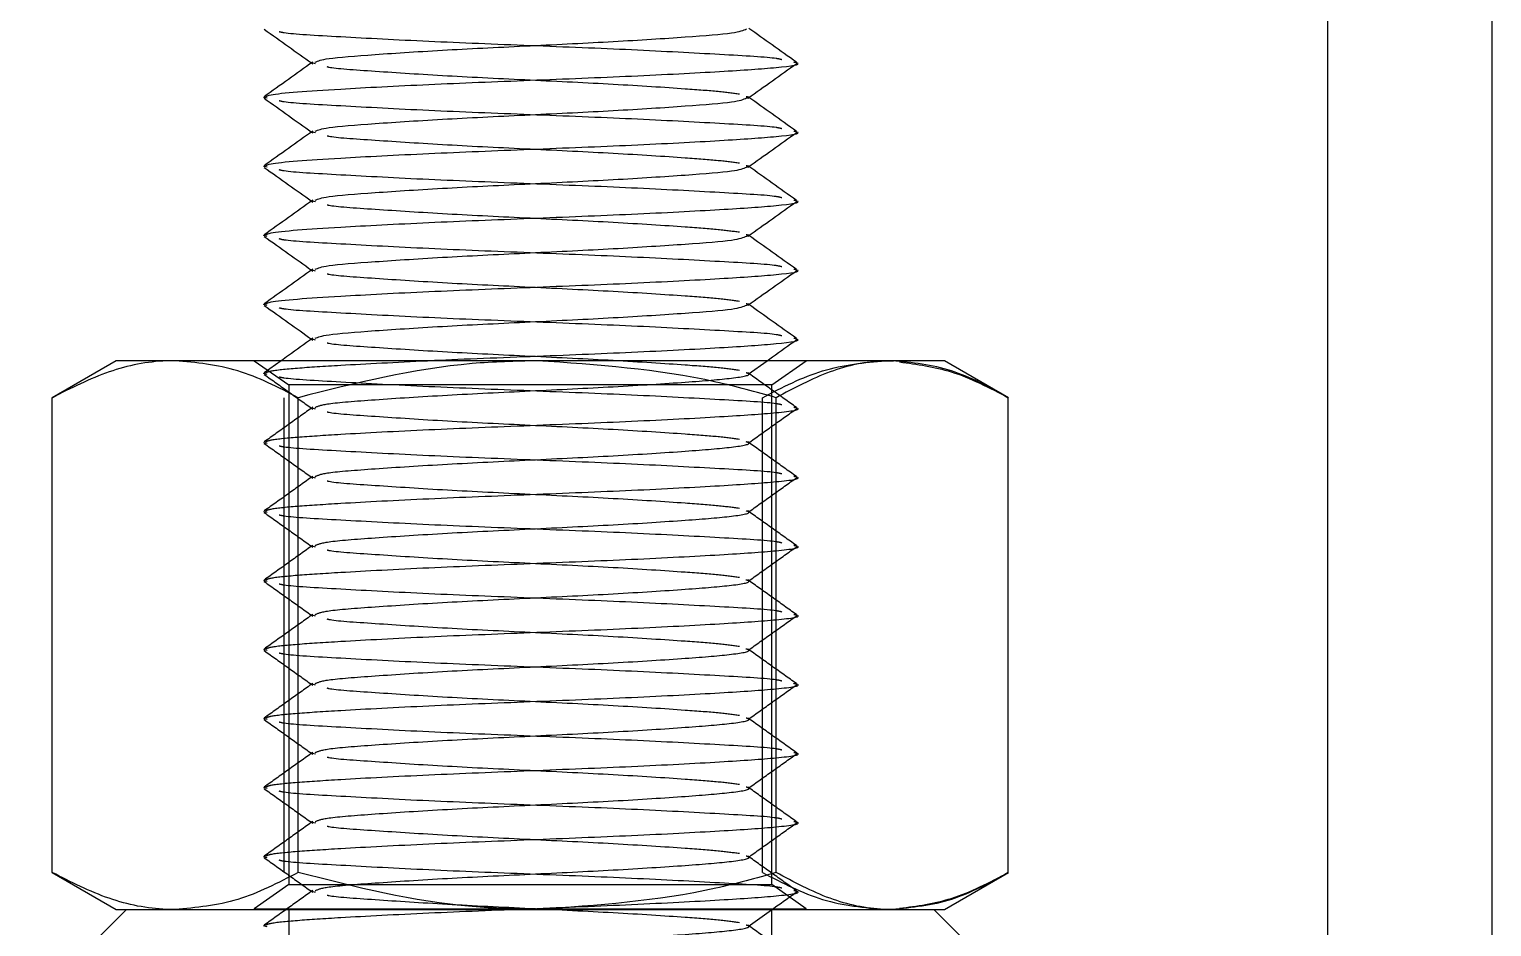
# Model space of a CAD drawing. Header units: metres. Extents: x 0 to 63075, y 0 to 44550.
# Drawn here: x 14277.64 to 14320.02, y 24841.81 to 24867.81 of the extents above; entities that cross this region are included whole.
import ezdxf

# ---------------------------------------------------------------- set-up
doc = ezdxf.new("R2010")
doc.units = ezdxf.units.M
doc.header["$LTSCALE"] = 75
doc.linetypes.add('HIDDEN2', pattern=[4.7625, 3.175, -1.5875])
for name, color, linetype in [('SDM', 7, 'Continuous'), ('SL1', 8, 'Continuous'), ('SL4', 4, 'Continuous'), ('ST1', 7, 'HIDDEN2')]:
    doc.layers.add(name, color=color, linetype=linetype)

# ---------------------------------------------------------------- blocks, each defined once
blk = doc.blocks.new('A$C29c634ac')
at = {"layer": 'SL1'}
blk.add_ellipse((6229.827, 2446.586), major_axis=(0, -241.3), ratio=0.965926, start_param=4.712389, end_param=7.118354, dxfattribs=at)
blk = doc.blocks.new('A$Ca53c419a')
at = {"layer": 'SL4'}
for p, q in [((413.617, 532.723), (412.544, 530.865)), ((413.616, 532.719), (413.556, 532.592)), ((413.616, 532.719), (427.372, 532.719)), ((428.444, 530.865), (427.371, 532.723)), ((427.372, 532.719), (427.433, 532.592)), ((412.544, 530.565), (411.544, 531.565)), ((412.544, 530.865), (412.544, 529.156)), ((428.444, 529.156), (428.444, 530.865)), ((412.544, 529.156), (412.544, 518.665)), ((428.444, 518.665), (428.444, 529.156)), ((430.046, 526.485), (430.069, 526.592)), ((432.046, 526.485), (432.069, 526.592)), ((434.046, 526.485), (434.069, 526.592)), ((436.046, 526.485), (436.069, 526.592)), ((413.616, 525.592), (427.372, 525.592)), ((412.544, 518.665), (412.544, 508.374)), ((428.444, 508.374), (428.444, 518.665)), ((412.537, 511.871), (412.544, 511.862)), ((413.616, 511.738), (427.372, 511.738)), ((412.544, 508.374), (412.544, 506.865)), ((428.444, 506.865), (428.444, 508.374)), ((411.544, 506.165), (412.544, 507.165)), ((412.544, 506.865), (413.617, 505.007)), ((427.371, 505.007), (428.444, 506.865)), ((413.616, 505.011), (427.372, 505.011)), ((1004.763, 495.765), (54.76, 495.765))]:
    blk.add_line(p, q, dxfattribs=at)
for points, knots in [([(412.544, 529.156), (412.545, 529.24), (412.555, 529.88), (412.789, 531.086), (413.339, 532.172), (413.616, 532.719)], [0, 0, 0, 0, 0.070099, 0.530789, 1, 1, 1, 1]), ([(428.444, 529.156), (428.443, 529.24), (428.433, 529.88), (428.199, 531.086), (427.65, 532.172), (427.372, 532.719)], [0, 0, 0, 0, 0.0700986, 0.5307888, 1, 1, 1, 1]), ([(413.616, 525.592), (413.316, 526.171), (412.712, 527.339), (412.6, 528.547), (412.544, 529.156)], [0, 0, 0, 0, 0.495458, 1, 1, 1, 1]), ([(427.372, 525.592), (427.672, 526.171), (428.276, 527.339), (428.388, 528.547), (428.444, 529.156)], [0, 0, 0, 0, 0.495458, 1, 1, 1, 1]), ([(430.045, 526.574), (429.878, 526.339), (429.552, 525.882), (429.227, 525.425), (429.069, 525.203)], [0, 0, 0, 0, 0.514473, 1, 1, 1, 1]), ([(431.093, 525.169), (430.926, 525.404), (430.591, 525.873), (430.257, 526.342), (430.09, 526.577)], [0, 0, 0, 0, 0.499958, 1, 1, 1, 1]), ([(430.09, 526.534), (430.109, 526.499), (430.159, 526.411), (430.231, 525.682), (430.325, 524.228), (430.448, 521.902), (430.569, 518.864), (430.689, 515.832), (430.825, 513.243), (430.938, 511.611), (431.032, 510.937), (431.082, 511.195), (431.088, 511.229)], [0, 0, 0, 0, 0.055573, 0.142553, 0.229074, 0.356478, 0.480628, 0.604778, 0.732181, 0.854555, 0.980855, 1, 1, 1, 1]), ([(432.045, 526.574), (431.878, 526.339), (431.552, 525.882), (431.227, 525.425), (431.069, 525.203)], [0, 0, 0, 0, 0.514473, 1, 1, 1, 1]), ([(433.093, 525.169), (432.926, 525.404), (432.591, 525.873), (432.257, 526.342), (432.09, 526.577)], [0, 0, 0, 0, 0.499958, 1, 1, 1, 1]), ([(432.09, 526.534), (432.109, 526.499), (432.159, 526.411), (432.231, 525.682), (432.325, 524.228), (432.448, 521.902), (432.569, 518.864), (432.689, 515.832), (432.825, 513.243), (432.938, 511.611), (433.032, 510.937), (433.082, 511.195), (433.088, 511.229)], [0, 0, 0, 0, 0.055573, 0.142553, 0.229074, 0.356478, 0.480628, 0.604778, 0.732181, 0.854555, 0.980855, 1, 1, 1, 1]), ([(434.045, 526.574), (433.878, 526.339), (433.552, 525.882), (433.227, 525.425), (433.069, 525.203)], [0, 0, 0, 0, 0.514473, 1, 1, 1, 1]), ([(435.093, 525.169), (434.926, 525.404), (434.591, 525.873), (434.257, 526.342), (434.09, 526.577)], [0, 0, 0, 0, 0.499958, 1, 1, 1, 1]), ([(434.09, 526.534), (434.109, 526.499), (434.159, 526.411), (434.231, 525.682), (434.325, 524.228), (434.448, 521.902), (434.569, 518.864), (434.689, 515.832), (434.825, 513.243), (434.938, 511.611), (435.032, 510.937), (435.082, 511.195), (435.088, 511.229)], [0, 0, 0, 0, 0.055573, 0.142553, 0.229074, 0.356478, 0.480628, 0.604778, 0.732181, 0.854555, 0.980855, 1, 1, 1, 1]), ([(436.045, 526.574), (435.878, 526.339), (435.552, 525.882), (435.227, 525.425), (435.069, 525.203)], [0, 0, 0, 0, 0.514473, 1, 1, 1, 1]), ([(437.093, 525.169), (436.926, 525.404), (436.591, 525.873), (436.257, 526.342), (436.09, 526.577)], [0, 0, 0, 0, 0.499958, 1, 1, 1, 1]), ([(436.09, 526.534), (436.109, 526.499), (436.159, 526.411), (436.231, 525.682), (436.325, 524.228), (436.448, 521.902), (436.569, 518.864), (436.689, 515.832), (436.825, 513.243), (436.938, 511.611), (437.032, 510.937), (437.082, 511.195), (437.088, 511.229)], [0, 0, 0, 0, 0.0555734, 0.1425526, 0.2290743, 0.3564777, 0.4806278, 0.604778, 0.7321813, 0.8545546, 0.980855, 1, 1, 1, 1]), ([(438.045, 526.574), (437.878, 526.339), (437.552, 525.882), (437.227, 525.425), (437.069, 525.203)], [0, 0, 0, 0, 0.514473, 1, 1, 1, 1]), ([(429.093, 525.169), (428.926, 525.404), (428.709, 525.707), (428.493, 526.011), (428.444, 526.08)], [0, 0, 0, 0, 0.772912, 1, 1, 1, 1]), ([(412.544, 518.665), (412.56, 519.295), (412.619, 521.64), (413.195, 523.923), (413.616, 525.592)], [0, 0, 0, 0, 0.2686336, 1, 1, 1, 1]), ([(428.444, 518.665), (428.428, 519.295), (428.369, 521.64), (427.793, 523.923), (427.372, 525.592)], [0, 0, 0, 0, 0.2686336, 1, 1, 1, 1]), ([(429.092, 525.098), (429.128, 525.013), (429.206, 524.829), (429.312, 523.431), (429.448, 521.355), (429.569, 518.865), (429.689, 516.376), (429.825, 514.297), (429.934, 512.873), (430.015, 512.687), (430.055, 512.597)], [0, 0, 0, 0, 0.107376, 0.234332, 0.366515, 0.495318, 0.62412, 0.756304, 0.883259, 1, 1, 1, 1]), ([(431.092, 525.098), (431.128, 525.013), (431.206, 524.829), (431.312, 523.431), (431.448, 521.355), (431.569, 518.865), (431.689, 516.376), (431.825, 514.297), (431.934, 512.873), (432.015, 512.687), (432.055, 512.597)], [0, 0, 0, 0, 0.107376, 0.234332, 0.366515, 0.495318, 0.62412, 0.756304, 0.883259, 1, 1, 1, 1]), ([(433.092, 525.098), (433.128, 525.013), (433.206, 524.829), (433.312, 523.431), (433.448, 521.355), (433.569, 518.865), (433.689, 516.376), (433.825, 514.297), (433.934, 512.873), (434.015, 512.687), (434.055, 512.597)], [0, 0, 0, 0, 0.107376, 0.234332, 0.366515, 0.495318, 0.62412, 0.756304, 0.883259, 1, 1, 1, 1]), ([(435.092, 525.098), (435.128, 525.013), (435.206, 524.829), (435.312, 523.431), (435.448, 521.355), (435.569, 518.865), (435.689, 516.376), (435.825, 514.297), (435.934, 512.873), (436.015, 512.687), (436.055, 512.597)], [0, 0, 0, 0, 0.107376, 0.234332, 0.366515, 0.495318, 0.62412, 0.756304, 0.883259, 1, 1, 1, 1]), ([(437.092, 525.098), (437.128, 525.013), (437.206, 524.829), (437.312, 523.431), (437.448, 521.355), (437.569, 518.865), (437.689, 516.376), (437.825, 514.297), (437.934, 512.873), (438.015, 512.687), (438.055, 512.597)], [0, 0, 0, 0, 0.107376, 0.234332, 0.366515, 0.495318, 0.62412, 0.756304, 0.883259, 1, 1, 1, 1]), ([(428.444, 521.846), (428.445, 521.831), (428.489, 520.989), (428.568, 518.819), (428.689, 515.844), (428.825, 513.24), (428.938, 511.611), (429.032, 510.937), (429.082, 511.195), (429.088, 511.229)], [0, 0, 0, 0, 0.003435, 0.195695, 0.387955, 0.585253, 0.774762, 0.970352, 1, 1, 1, 1]), ([(413.616, 511.738), (413.454, 512.319), (412.826, 514.577), (412.664, 516.923), (412.544, 518.665)], [0, 0, 0, 0, 0.257551, 1, 1, 1, 1]), ([(427.372, 511.738), (427.534, 512.319), (428.162, 514.577), (428.324, 516.923), (428.444, 518.665)], [0, 0, 0, 0, 0.257551, 1, 1, 1, 1]), ([(429.088, 511.151), (429.256, 511.386), (429.583, 511.845), (429.91, 512.304), (430.069, 512.528)], [0, 0, 0, 0, 0.512177, 1, 1, 1, 1]), ([(430.053, 512.55), (430.221, 512.316), (430.555, 511.847), (430.889, 511.377), (431.056, 511.143)], [0, 0, 0, 0, 0.499967, 1, 1, 1, 1]), ([(431.088, 511.151), (431.256, 511.386), (431.583, 511.845), (431.91, 512.304), (432.069, 512.528)], [0, 0, 0, 0, 0.512177, 1, 1, 1, 1]), ([(432.053, 512.55), (432.221, 512.316), (432.555, 511.847), (432.889, 511.377), (433.056, 511.143)], [0, 0, 0, 0, 0.499967, 1, 1, 1, 1]), ([(433.088, 511.151), (433.256, 511.386), (433.583, 511.845), (433.91, 512.304), (434.069, 512.528)], [0, 0, 0, 0, 0.512177, 1, 1, 1, 1]), ([(434.053, 512.55), (434.221, 512.316), (434.555, 511.847), (434.889, 511.377), (435.056, 511.143)], [0, 0, 0, 0, 0.499967, 1, 1, 1, 1]), ([(435.088, 511.151), (435.256, 511.386), (435.583, 511.845), (435.91, 512.304), (436.069, 512.528)], [0, 0, 0, 0, 0.512177, 1, 1, 1, 1]), ([(436.053, 512.55), (436.221, 512.316), (436.555, 511.847), (436.889, 511.377), (437.056, 511.143)], [0, 0, 0, 0, 0.4999673, 1, 1, 1, 1]), ([(437.088, 511.151), (437.256, 511.386), (437.583, 511.845), (437.91, 512.304), (438.069, 512.528)], [0, 0, 0, 0, 0.512177, 1, 1, 1, 1]), ([(428.444, 512.002), (428.481, 511.95), (428.685, 511.664), (428.889, 511.377), (429.056, 511.143)], [0, 0, 0, 0, 0.180881, 1, 1, 1, 1]), ([(412.544, 508.374), (412.545, 508.454), (412.555, 509.058), (412.789, 510.196), (413.339, 511.221), (413.616, 511.738)], [0, 0, 0, 0, 0.070099, 0.530789, 1, 1, 1, 1]), ([(428.444, 508.374), (428.443, 508.454), (428.433, 509.058), (428.199, 510.196), (427.65, 511.221), (427.372, 511.738)], [0, 0, 0, 0, 0.0700986, 0.5307888, 1, 1, 1, 1]), ([(413.616, 505.011), (413.316, 505.557), (412.712, 506.659), (412.6, 507.799), (412.544, 508.374)], [0, 0, 0, 0, 0.495458, 1, 1, 1, 1]), ([(427.372, 505.011), (427.672, 505.557), (428.276, 506.659), (428.388, 507.799), (428.444, 508.374)], [0, 0, 0, 0, 0.495458, 1, 1, 1, 1])]:
    blk.add_open_spline(points, degree=3, knots=knots, dxfattribs=at)
at = {"layer": 'ST1'}
for p, q in [((412.569, 526.865), (412.544, 526.865)), ((412.569, 526.865), (412.569, 510.865)), ((413.27, 525.865), (412.569, 526.865)), ((428.444, 526.865), (427.744, 525.865)), ((412.046, 526.485), (412.069, 526.592)), ((414.046, 526.485), (414.069, 526.592)), ((416.046, 526.485), (416.069, 526.592)), ((418.046, 526.485), (418.069, 526.592)), ((420.046, 526.485), (420.069, 526.592)), ((422.046, 526.485), (422.069, 526.592)), ((424.046, 526.485), (424.069, 526.592)), ((426.046, 526.485), (426.069, 526.592)), ((428.046, 526.485), (428.069, 526.592)), ((428.444, 526.08), (428.09, 526.577)), ((413.616, 525.992), (427.372, 525.992)), ((412.544, 525.865), (387.544, 525.865)), ((413.27, 525.865), (413.27, 518.748)), ((427.744, 525.865), (413.27, 525.865)), ((427.744, 511.865), (427.744, 525.865)), ((413.042, 525.085), (413.069, 525.186)), ((415.042, 525.085), (415.069, 525.186)), ((417.042, 525.085), (417.069, 525.186)), ((419.042, 525.085), (419.069, 525.186)), ((421.042, 525.085), (421.069, 525.186)), ((423.042, 525.085), (423.069, 525.186)), ((425.042, 525.085), (425.069, 525.186)), ((427.042, 525.085), (427.069, 525.186)), ((429.069, 525.203), (429.041, 525.164)), ((429.042, 525.085), (429.069, 525.186)), ((431.069, 525.203), (431.041, 525.164)), ((431.042, 525.085), (431.069, 525.186)), ((433.069, 525.203), (433.041, 525.164)), ((433.042, 525.085), (433.069, 525.186)), ((435.069, 525.203), (435.041, 525.164)), ((435.042, 525.085), (435.069, 525.186)), ((437.069, 525.203), (437.041, 525.164)), ((437.042, 525.085), (437.069, 525.186)), ((412.569, 518.856), (412.544, 519.065)), ((413.27, 518.748), (413.27, 511.865)), ((412.053, 512.55), (412.537, 511.871)), ((428.053, 512.55), (428.444, 512.002)), ((430.069, 512.528), (430.093, 512.561)), ((432.069, 512.528), (432.093, 512.561)), ((434.069, 512.528), (434.093, 512.561)), ((436.069, 512.528), (436.093, 512.561)), ((413.616, 512.138), (427.372, 512.138)), ((387.544, 511.865), (412.544, 511.865)), ((412.569, 510.865), (413.27, 511.865)), ((413.27, 511.865), (427.744, 511.865)), ((427.744, 511.865), (428.444, 510.865)), ((412.544, 510.865), (412.569, 510.865)), ((412.544, 508.574), (412.549, 508.343)), ((428.444, 508.574), (428.439, 508.343)), ((1004.763, 491.003), (4.763, 491.003))]:
    blk.add_line(p, q, dxfattribs=at)
for points, knots in [([(413.093, 525.169), (412.926, 525.404), (412.591, 525.873), (412.257, 526.342), (412.09, 526.577)], [0, 0, 0, 0, 0.499958, 1, 1, 1, 1]), ([(412.09, 526.534), (412.109, 526.499), (412.159, 526.411), (412.231, 525.682), (412.325, 524.228), (412.448, 521.902), (412.569, 518.864), (412.689, 515.832), (412.825, 513.243), (412.938, 511.611), (413.032, 510.937), (413.082, 511.195), (413.088, 511.229)], [0, 0, 0, 0, 0.055573, 0.142553, 0.229074, 0.356478, 0.480628, 0.604778, 0.732181, 0.854555, 0.980855, 1, 1, 1, 1]), ([(414.045, 526.574), (413.878, 526.339), (413.543, 525.869), (413.208, 525.399), (413.041, 525.164)], [0, 0, 0, 0, 0.500089, 1, 1, 1, 1]), ([(415.093, 525.169), (414.926, 525.404), (414.591, 525.873), (414.257, 526.342), (414.09, 526.577)], [0, 0, 0, 0, 0.499958, 1, 1, 1, 1]), ([(414.09, 526.534), (414.109, 526.499), (414.159, 526.411), (414.231, 525.682), (414.325, 524.228), (414.448, 521.902), (414.569, 518.864), (414.689, 515.832), (414.825, 513.243), (414.938, 511.611), (415.032, 510.937), (415.082, 511.195), (415.088, 511.229)], [0, 0, 0, 0, 0.055573, 0.142553, 0.229074, 0.356478, 0.480628, 0.604778, 0.732181, 0.854555, 0.980855, 1, 1, 1, 1]), ([(416.045, 526.574), (415.878, 526.339), (415.543, 525.869), (415.208, 525.399), (415.041, 525.164)], [0, 0, 0, 0, 0.500089, 1, 1, 1, 1]), ([(417.093, 525.169), (416.926, 525.404), (416.591, 525.873), (416.257, 526.342), (416.09, 526.577)], [0, 0, 0, 0, 0.4999583, 1, 1, 1, 1]), ([(416.09, 526.534), (416.109, 526.499), (416.159, 526.411), (416.231, 525.682), (416.325, 524.228), (416.448, 521.902), (416.569, 518.864), (416.689, 515.832), (416.825, 513.243), (416.938, 511.611), (417.032, 510.937), (417.082, 511.195), (417.088, 511.229)], [0, 0, 0, 0, 0.055573, 0.142553, 0.229074, 0.356478, 0.480628, 0.604778, 0.732181, 0.854555, 0.980855, 1, 1, 1, 1]), ([(418.045, 526.574), (417.878, 526.339), (417.543, 525.869), (417.208, 525.399), (417.041, 525.164)], [0, 0, 0, 0, 0.500089, 1, 1, 1, 1]), ([(419.093, 525.169), (418.926, 525.404), (418.591, 525.873), (418.257, 526.342), (418.09, 526.577)], [0, 0, 0, 0, 0.499958, 1, 1, 1, 1]), ([(418.09, 526.534), (418.109, 526.499), (418.159, 526.411), (418.231, 525.682), (418.325, 524.228), (418.448, 521.902), (418.569, 518.864), (418.689, 515.832), (418.825, 513.243), (418.938, 511.611), (419.032, 510.937), (419.082, 511.195), (419.088, 511.229)], [0, 0, 0, 0, 0.055573, 0.142553, 0.229074, 0.356478, 0.480628, 0.604778, 0.732181, 0.854555, 0.980855, 1, 1, 1, 1]), ([(420.045, 526.574), (419.878, 526.339), (419.543, 525.869), (419.208, 525.399), (419.041, 525.164)], [0, 0, 0, 0, 0.500089, 1, 1, 1, 1]), ([(421.093, 525.169), (420.926, 525.404), (420.591, 525.873), (420.257, 526.342), (420.09, 526.577)], [0, 0, 0, 0, 0.499958, 1, 1, 1, 1]), ([(420.09, 526.534), (420.109, 526.499), (420.159, 526.411), (420.231, 525.682), (420.325, 524.228), (420.448, 521.902), (420.569, 518.864), (420.689, 515.832), (420.825, 513.243), (420.938, 511.611), (421.032, 510.937), (421.082, 511.195), (421.088, 511.229)], [0, 0, 0, 0, 0.0555734, 0.1425526, 0.2290743, 0.3564777, 0.4806278, 0.604778, 0.7321813, 0.8545546, 0.980855, 1, 1, 1, 1]), ([(422.045, 526.574), (421.878, 526.339), (421.543, 525.869), (421.208, 525.399), (421.041, 525.164)], [0, 0, 0, 0, 0.500089, 1, 1, 1, 1]), ([(423.093, 525.169), (422.926, 525.404), (422.591, 525.873), (422.257, 526.342), (422.09, 526.577)], [0, 0, 0, 0, 0.4999583, 1, 1, 1, 1]), ([(422.09, 526.534), (422.109, 526.499), (422.159, 526.411), (422.231, 525.682), (422.325, 524.228), (422.448, 521.902), (422.569, 518.864), (422.689, 515.832), (422.825, 513.243), (422.938, 511.611), (423.032, 510.937), (423.082, 511.195), (423.088, 511.229)], [0, 0, 0, 0, 0.055573, 0.142553, 0.229074, 0.356478, 0.480628, 0.604778, 0.732181, 0.854555, 0.980855, 1, 1, 1, 1]), ([(424.045, 526.574), (423.878, 526.339), (423.543, 525.869), (423.208, 525.399), (423.041, 525.164)], [0, 0, 0, 0, 0.500089, 1, 1, 1, 1]), ([(425.093, 525.169), (424.926, 525.404), (424.591, 525.873), (424.257, 526.342), (424.09, 526.577)], [0, 0, 0, 0, 0.499958, 1, 1, 1, 1]), ([(424.09, 526.534), (424.109, 526.499), (424.159, 526.411), (424.231, 525.682), (424.325, 524.228), (424.448, 521.902), (424.569, 518.864), (424.689, 515.832), (424.825, 513.243), (424.938, 511.611), (425.032, 510.937), (425.082, 511.195), (425.088, 511.229)], [0, 0, 0, 0, 0.055573, 0.142553, 0.229074, 0.356478, 0.480628, 0.604778, 0.732181, 0.854555, 0.980855, 1, 1, 1, 1]), ([(426.045, 526.574), (425.878, 526.339), (425.543, 525.869), (425.208, 525.399), (425.041, 525.164)], [0, 0, 0, 0, 0.500089, 1, 1, 1, 1]), ([(427.093, 525.169), (426.926, 525.404), (426.591, 525.873), (426.257, 526.342), (426.09, 526.577)], [0, 0, 0, 0, 0.4999583, 1, 1, 1, 1]), ([(426.09, 526.534), (426.109, 526.499), (426.159, 526.411), (426.231, 525.682), (426.325, 524.228), (426.448, 521.902), (426.569, 518.864), (426.689, 515.832), (426.825, 513.243), (426.938, 511.611), (427.032, 510.937), (427.082, 511.195), (427.088, 511.229)], [0, 0, 0, 0, 0.055573, 0.142553, 0.229074, 0.356478, 0.480628, 0.604778, 0.732181, 0.854555, 0.980855, 1, 1, 1, 1]), ([(428.045, 526.574), (427.878, 526.339), (427.543, 525.869), (427.208, 525.399), (427.041, 525.164)], [0, 0, 0, 0, 0.500089, 1, 1, 1, 1]), ([(428.09, 526.534), (428.109, 526.499), (428.159, 526.411), (428.231, 525.679), (428.325, 524.253), (428.4, 522.741), (428.444, 521.846)], [0, 0, 0, 0, 0.156872, 0.402396, 0.646629, 1, 1, 1, 1]), ([(413.162, 511.571), (413.174, 511.616), (413.228, 511.819), (413.311, 513.318), (413.448, 515.813), (413.569, 518.865), (413.689, 521.918), (413.826, 524.409), (413.908, 525.9), (413.961, 526.102), (413.972, 526.143)], [0, 0, 0, 0, 0.043096, 0.193298, 0.349673, 0.502056, 0.654439, 0.810815, 0.961016, 1, 1, 1, 1]), ([(415.162, 511.571), (415.174, 511.616), (415.228, 511.819), (415.311, 513.318), (415.448, 515.813), (415.569, 518.865), (415.689, 521.918), (415.826, 524.409), (415.908, 525.9), (415.961, 526.102), (415.972, 526.143)], [0, 0, 0, 0, 0.0430959, 0.1932977, 0.3496734, 0.5020562, 0.6544389, 0.8108146, 0.9610164, 1, 1, 1, 1]), ([(417.162, 511.571), (417.174, 511.616), (417.228, 511.819), (417.311, 513.318), (417.448, 515.813), (417.569, 518.865), (417.689, 521.918), (417.826, 524.409), (417.908, 525.9), (417.961, 526.102), (417.972, 526.143)], [0, 0, 0, 0, 0.043096, 0.193298, 0.349673, 0.502056, 0.654439, 0.810815, 0.961016, 1, 1, 1, 1]), ([(419.162, 511.571), (419.174, 511.616), (419.228, 511.819), (419.311, 513.318), (419.448, 515.813), (419.569, 518.865), (419.689, 521.918), (419.826, 524.409), (419.908, 525.9), (419.961, 526.102), (419.972, 526.143)], [0, 0, 0, 0, 0.043096, 0.193298, 0.349673, 0.502056, 0.654439, 0.810815, 0.961016, 1, 1, 1, 1]), ([(421.162, 511.571), (421.174, 511.616), (421.228, 511.819), (421.311, 513.318), (421.448, 515.813), (421.569, 518.865), (421.689, 521.918), (421.826, 524.409), (421.908, 525.9), (421.961, 526.102), (421.972, 526.143)], [0, 0, 0, 0, 0.043096, 0.193298, 0.349673, 0.502056, 0.654439, 0.810815, 0.961016, 1, 1, 1, 1]), ([(423.162, 511.571), (423.174, 511.616), (423.228, 511.819), (423.311, 513.318), (423.448, 515.813), (423.569, 518.865), (423.689, 521.918), (423.826, 524.409), (423.908, 525.9), (423.961, 526.102), (423.972, 526.143)], [0, 0, 0, 0, 0.043096, 0.193298, 0.349673, 0.502056, 0.654439, 0.810815, 0.961016, 1, 1, 1, 1]), ([(425.162, 511.571), (425.174, 511.616), (425.228, 511.819), (425.311, 513.318), (425.448, 515.813), (425.569, 518.865), (425.689, 521.918), (425.826, 524.409), (425.908, 525.9), (425.961, 526.102), (425.972, 526.143)], [0, 0, 0, 0, 0.043096, 0.193298, 0.349673, 0.502056, 0.654439, 0.810815, 0.961016, 1, 1, 1, 1]), ([(427.162, 511.571), (427.174, 511.616), (427.228, 511.819), (427.311, 513.318), (427.448, 515.813), (427.569, 518.865), (427.689, 521.918), (427.826, 524.409), (427.908, 525.9), (427.961, 526.102), (427.972, 526.143)], [0, 0, 0, 0, 0.043096, 0.193298, 0.349673, 0.502056, 0.654439, 0.810815, 0.961016, 1, 1, 1, 1]), ([(429.162, 511.571), (429.174, 511.616), (429.228, 511.819), (429.311, 513.318), (429.448, 515.813), (429.569, 518.865), (429.689, 521.918), (429.826, 524.409), (429.908, 525.9), (429.961, 526.102), (429.972, 526.143)], [0, 0, 0, 0, 0.043096, 0.193298, 0.349673, 0.502056, 0.654439, 0.810815, 0.961016, 1, 1, 1, 1]), ([(431.162, 511.571), (431.174, 511.616), (431.228, 511.819), (431.311, 513.318), (431.448, 515.813), (431.569, 518.865), (431.689, 521.918), (431.826, 524.409), (431.908, 525.9), (431.961, 526.102), (431.972, 526.143)], [0, 0, 0, 0, 0.043096, 0.193298, 0.349673, 0.502056, 0.654439, 0.810815, 0.961016, 1, 1, 1, 1]), ([(433.162, 511.571), (433.174, 511.616), (433.228, 511.819), (433.311, 513.318), (433.448, 515.813), (433.569, 518.865), (433.689, 521.918), (433.826, 524.409), (433.908, 525.9), (433.961, 526.102), (433.972, 526.143)], [0, 0, 0, 0, 0.043096, 0.193298, 0.349673, 0.502056, 0.654439, 0.810815, 0.961016, 1, 1, 1, 1]), ([(435.162, 511.571), (435.174, 511.616), (435.228, 511.819), (435.311, 513.318), (435.448, 515.813), (435.569, 518.865), (435.689, 521.918), (435.826, 524.409), (435.908, 525.9), (435.961, 526.102), (435.972, 526.143)], [0, 0, 0, 0, 0.043096, 0.193298, 0.349673, 0.502056, 0.654439, 0.810815, 0.961016, 1, 1, 1, 1]), ([(437.162, 511.571), (437.174, 511.616), (437.228, 511.819), (437.311, 513.318), (437.448, 515.813), (437.569, 518.865), (437.689, 521.918), (437.826, 524.409), (437.908, 525.9), (437.961, 526.102), (437.972, 526.143)], [0, 0, 0, 0, 0.043096, 0.193298, 0.349673, 0.502056, 0.654439, 0.810815, 0.961016, 1, 1, 1, 1]), ([(411.092, 525.098), (411.128, 525.013), (411.206, 524.829), (411.312, 523.431), (411.448, 521.355), (411.569, 518.863), (411.689, 516.383), (411.825, 514.271), (411.938, 512.911), (412.033, 512.42), (412.084, 512.584), (412.092, 512.609)], [0, 0, 0, 0, 0.103426, 0.225711, 0.353032, 0.477096, 0.60116, 0.728481, 0.850766, 0.976983, 1, 1, 1, 1]), ([(413.092, 525.098), (413.128, 525.013), (413.206, 524.829), (413.312, 523.431), (413.448, 521.355), (413.569, 518.863), (413.689, 516.383), (413.825, 514.271), (413.938, 512.911), (414.033, 512.42), (414.084, 512.584), (414.092, 512.609)], [0, 0, 0, 0, 0.103426, 0.225711, 0.353032, 0.477096, 0.60116, 0.728481, 0.850766, 0.976983, 1, 1, 1, 1]), ([(415.092, 525.098), (415.128, 525.013), (415.206, 524.829), (415.312, 523.431), (415.448, 521.355), (415.569, 518.863), (415.689, 516.383), (415.825, 514.271), (415.938, 512.911), (416.033, 512.42), (416.084, 512.584), (416.092, 512.609)], [0, 0, 0, 0, 0.103426, 0.225711, 0.353032, 0.477096, 0.60116, 0.728481, 0.850766, 0.976983, 1, 1, 1, 1]), ([(417.092, 525.098), (417.128, 525.013), (417.206, 524.829), (417.312, 523.431), (417.448, 521.355), (417.569, 518.863), (417.689, 516.383), (417.825, 514.271), (417.938, 512.911), (418.033, 512.42), (418.084, 512.584), (418.092, 512.609)], [0, 0, 0, 0, 0.103426, 0.225711, 0.353032, 0.477096, 0.60116, 0.728481, 0.850766, 0.976983, 1, 1, 1, 1]), ([(419.092, 525.098), (419.128, 525.013), (419.206, 524.829), (419.312, 523.431), (419.448, 521.355), (419.569, 518.863), (419.689, 516.383), (419.825, 514.271), (419.938, 512.911), (420.033, 512.42), (420.084, 512.584), (420.092, 512.609)], [0, 0, 0, 0, 0.103426, 0.225711, 0.353032, 0.477096, 0.60116, 0.728481, 0.850766, 0.976983, 1, 1, 1, 1]), ([(421.092, 525.098), (421.128, 525.013), (421.206, 524.829), (421.312, 523.431), (421.448, 521.355), (421.569, 518.863), (421.689, 516.383), (421.825, 514.271), (421.938, 512.911), (422.033, 512.42), (422.084, 512.584), (422.092, 512.609)], [0, 0, 0, 0, 0.103426, 0.225711, 0.353032, 0.477096, 0.60116, 0.728481, 0.850766, 0.976983, 1, 1, 1, 1]), ([(423.092, 525.098), (423.128, 525.013), (423.206, 524.829), (423.312, 523.431), (423.448, 521.355), (423.569, 518.863), (423.689, 516.383), (423.825, 514.271), (423.938, 512.911), (424.033, 512.42), (424.084, 512.584), (424.092, 512.609)], [0, 0, 0, 0, 0.103426, 0.225711, 0.353032, 0.477096, 0.60116, 0.728481, 0.850766, 0.976983, 1, 1, 1, 1]), ([(425.092, 525.098), (425.128, 525.013), (425.206, 524.829), (425.312, 523.431), (425.448, 521.355), (425.569, 518.863), (425.689, 516.383), (425.825, 514.271), (425.938, 512.911), (426.033, 512.42), (426.084, 512.584), (426.092, 512.609)], [0, 0, 0, 0, 0.103426, 0.225711, 0.353032, 0.477096, 0.60116, 0.728481, 0.850766, 0.976983, 1, 1, 1, 1]), ([(427.092, 525.098), (427.128, 525.013), (427.206, 524.829), (427.312, 523.431), (427.448, 521.355), (427.569, 518.863), (427.689, 516.383), (427.825, 514.271), (427.938, 512.911), (428.033, 512.42), (428.084, 512.584), (428.092, 512.609)], [0, 0, 0, 0, 0.103426, 0.225711, 0.353032, 0.477096, 0.60116, 0.728481, 0.850766, 0.976983, 1, 1, 1, 1]), ([(412.163, 512.805), (412.188, 512.988), (412.239, 513.354), (412.328, 514.532), (412.448, 516.379), (412.569, 518.861), (412.689, 521.367), (412.826, 523.386), (412.902, 524.57), (412.949, 524.731), (412.953, 524.746)], [0, 0, 0, 0, 0.098651, 0.197725, 0.357803, 0.513786, 0.669769, 0.829847, 0.983594, 1, 1, 1, 1]), ([(414.163, 512.805), (414.188, 512.988), (414.239, 513.354), (414.328, 514.532), (414.448, 516.379), (414.569, 518.861), (414.689, 521.367), (414.826, 523.386), (414.902, 524.57), (414.949, 524.731), (414.953, 524.746)], [0, 0, 0, 0, 0.098651, 0.197725, 0.357803, 0.513786, 0.669769, 0.829847, 0.983594, 1, 1, 1, 1]), ([(416.163, 512.805), (416.188, 512.988), (416.239, 513.354), (416.328, 514.532), (416.448, 516.379), (416.569, 518.861), (416.689, 521.367), (416.826, 523.386), (416.902, 524.57), (416.949, 524.731), (416.953, 524.746)], [0, 0, 0, 0, 0.098651, 0.197725, 0.357803, 0.513786, 0.669769, 0.829847, 0.983594, 1, 1, 1, 1]), ([(418.163, 512.805), (418.188, 512.988), (418.239, 513.354), (418.328, 514.532), (418.448, 516.379), (418.569, 518.861), (418.689, 521.367), (418.826, 523.386), (418.902, 524.57), (418.949, 524.731), (418.953, 524.746)], [0, 0, 0, 0, 0.098651, 0.197725, 0.357803, 0.513786, 0.669769, 0.829847, 0.983594, 1, 1, 1, 1]), ([(420.163, 512.805), (420.188, 512.988), (420.239, 513.354), (420.328, 514.532), (420.448, 516.379), (420.569, 518.861), (420.689, 521.367), (420.826, 523.386), (420.902, 524.57), (420.949, 524.731), (420.953, 524.746)], [0, 0, 0, 0, 0.098651, 0.197725, 0.357803, 0.513786, 0.669769, 0.829847, 0.983594, 1, 1, 1, 1]), ([(422.163, 512.805), (422.188, 512.988), (422.239, 513.354), (422.328, 514.532), (422.448, 516.379), (422.569, 518.861), (422.689, 521.367), (422.826, 523.386), (422.902, 524.57), (422.949, 524.731), (422.953, 524.746)], [0, 0, 0, 0, 0.098651, 0.197725, 0.357803, 0.513786, 0.669769, 0.829847, 0.983594, 1, 1, 1, 1]), ([(424.163, 512.805), (424.188, 512.988), (424.239, 513.354), (424.328, 514.532), (424.448, 516.379), (424.569, 518.861), (424.689, 521.367), (424.826, 523.386), (424.902, 524.57), (424.949, 524.731), (424.953, 524.746)], [0, 0, 0, 0, 0.098651, 0.197725, 0.357803, 0.513786, 0.669769, 0.829847, 0.983594, 1, 1, 1, 1]), ([(426.163, 512.805), (426.188, 512.988), (426.239, 513.354), (426.328, 514.532), (426.448, 516.379), (426.569, 518.861), (426.689, 521.367), (426.826, 523.386), (426.902, 524.57), (426.949, 524.731), (426.953, 524.746)], [0, 0, 0, 0, 0.098651, 0.197725, 0.357803, 0.513786, 0.669769, 0.829847, 0.983594, 1, 1, 1, 1]), ([(428.163, 512.805), (428.188, 512.988), (428.239, 513.354), (428.328, 514.532), (428.448, 516.379), (428.569, 518.861), (428.689, 521.367), (428.826, 523.386), (428.902, 524.57), (428.949, 524.731), (428.953, 524.746)], [0, 0, 0, 0, 0.098651, 0.197725, 0.357803, 0.513786, 0.669769, 0.829847, 0.983594, 1, 1, 1, 1]), ([(430.163, 512.805), (430.188, 512.988), (430.239, 513.354), (430.328, 514.532), (430.448, 516.379), (430.569, 518.861), (430.689, 521.367), (430.826, 523.386), (430.902, 524.57), (430.949, 524.731), (430.953, 524.746)], [0, 0, 0, 0, 0.098651, 0.197725, 0.357803, 0.513786, 0.669769, 0.829847, 0.983594, 1, 1, 1, 1]), ([(432.163, 512.805), (432.188, 512.988), (432.239, 513.354), (432.328, 514.532), (432.448, 516.379), (432.569, 518.861), (432.689, 521.367), (432.826, 523.386), (432.902, 524.57), (432.949, 524.731), (432.953, 524.746)], [0, 0, 0, 0, 0.098651, 0.197725, 0.357803, 0.513786, 0.669769, 0.829847, 0.983594, 1, 1, 1, 1]), ([(434.163, 512.805), (434.188, 512.988), (434.239, 513.354), (434.328, 514.532), (434.448, 516.379), (434.569, 518.861), (434.689, 521.367), (434.826, 523.386), (434.902, 524.57), (434.949, 524.731), (434.953, 524.746)], [0, 0, 0, 0, 0.098651, 0.197725, 0.357803, 0.513786, 0.669769, 0.829847, 0.983594, 1, 1, 1, 1]), ([(436.163, 512.805), (436.188, 512.988), (436.239, 513.354), (436.328, 514.532), (436.448, 516.379), (436.569, 518.861), (436.689, 521.367), (436.826, 523.386), (436.902, 524.57), (436.949, 524.731), (436.953, 524.746)], [0, 0, 0, 0, 0.098651, 0.197725, 0.357803, 0.513786, 0.669769, 0.829847, 0.983594, 1, 1, 1, 1]), ([(411.088, 511.151), (411.256, 511.386), (411.591, 511.856), (411.926, 512.326), (412.093, 512.561)], [0, 0, 0, 0, 0.500092, 1, 1, 1, 1]), ([(413.088, 511.151), (413.256, 511.386), (413.591, 511.856), (413.926, 512.326), (414.093, 512.561)], [0, 0, 0, 0, 0.500092, 1, 1, 1, 1]), ([(414.053, 512.55), (414.221, 512.316), (414.555, 511.847), (414.889, 511.377), (415.056, 511.143)], [0, 0, 0, 0, 0.499967, 1, 1, 1, 1]), ([(415.088, 511.151), (415.256, 511.386), (415.591, 511.856), (415.926, 512.326), (416.093, 512.561)], [0, 0, 0, 0, 0.5000921, 1, 1, 1, 1]), ([(416.053, 512.55), (416.221, 512.316), (416.555, 511.847), (416.889, 511.377), (417.056, 511.143)], [0, 0, 0, 0, 0.499967, 1, 1, 1, 1]), ([(417.088, 511.151), (417.256, 511.386), (417.591, 511.856), (417.926, 512.326), (418.093, 512.561)], [0, 0, 0, 0, 0.500092, 1, 1, 1, 1]), ([(418.053, 512.55), (418.221, 512.316), (418.555, 511.847), (418.889, 511.377), (419.056, 511.143)], [0, 0, 0, 0, 0.4999673, 1, 1, 1, 1]), ([(419.088, 511.151), (419.256, 511.386), (419.591, 511.856), (419.926, 512.326), (420.093, 512.561)], [0, 0, 0, 0, 0.500092, 1, 1, 1, 1]), ([(420.053, 512.55), (420.221, 512.316), (420.555, 511.847), (420.889, 511.377), (421.056, 511.143)], [0, 0, 0, 0, 0.499967, 1, 1, 1, 1]), ([(421.088, 511.151), (421.256, 511.386), (421.591, 511.856), (421.926, 512.326), (422.093, 512.561)], [0, 0, 0, 0, 0.500092, 1, 1, 1, 1]), ([(422.053, 512.55), (422.221, 512.316), (422.555, 511.847), (422.889, 511.377), (423.056, 511.143)], [0, 0, 0, 0, 0.499967, 1, 1, 1, 1]), ([(423.088, 511.151), (423.256, 511.386), (423.591, 511.856), (423.926, 512.326), (424.093, 512.561)], [0, 0, 0, 0, 0.500092, 1, 1, 1, 1]), ([(424.053, 512.55), (424.221, 512.316), (424.555, 511.847), (424.889, 511.377), (425.056, 511.143)], [0, 0, 0, 0, 0.499967, 1, 1, 1, 1]), ([(425.088, 511.151), (425.256, 511.386), (425.591, 511.856), (425.926, 512.326), (426.093, 512.561)], [0, 0, 0, 0, 0.500092, 1, 1, 1, 1]), ([(426.053, 512.55), (426.221, 512.316), (426.555, 511.847), (426.889, 511.377), (427.056, 511.143)], [0, 0, 0, 0, 0.4999673, 1, 1, 1, 1]), ([(427.088, 511.151), (427.256, 511.386), (427.591, 511.856), (427.926, 512.326), (428.093, 512.561)], [0, 0, 0, 0, 0.500092, 1, 1, 1, 1]), ([(430.055, 512.597), (430.059, 512.574), (430.072, 512.51), (430.084, 512.571), (430.092, 512.609)], [0, 0, 0, 0, 0.374327, 1, 1, 1, 1]), ([(432.055, 512.597), (432.059, 512.574), (432.072, 512.51), (432.084, 512.571), (432.092, 512.609)], [0, 0, 0, 0, 0.374327, 1, 1, 1, 1]), ([(434.055, 512.597), (434.059, 512.574), (434.072, 512.51), (434.084, 512.571), (434.092, 512.609)], [0, 0, 0, 0, 0.3743271, 1, 1, 1, 1]), ([(436.055, 512.597), (436.059, 512.574), (436.072, 512.51), (436.084, 512.571), (436.092, 512.609)], [0, 0, 0, 0, 0.374327, 1, 1, 1, 1]), ([(413.616, 512.138), (413.316, 511.559), (412.712, 510.391), (412.6, 509.183), (412.544, 508.574)], [0, 0, 0, 0, 0.495458, 1, 1, 1, 1]), ([(427.372, 512.138), (427.672, 511.559), (428.276, 510.391), (428.388, 509.183), (428.444, 508.574)], [0, 0, 0, 0, 0.495458, 1, 1, 1, 1]), ([(412.544, 511.862), (412.548, 511.857), (412.718, 511.617), (412.889, 511.377), (413.056, 511.143)], [0, 0, 0, 0, 0.0209894, 1, 1, 1, 1]), ([(412.581, 508.16), (412.647, 507.659), (412.789, 506.592), (413.329, 505.558), (413.616, 505.011)], [0, 0, 0, 0, 0.470027, 1, 1, 1, 1]), ([(428.407, 508.16), (428.341, 507.659), (428.199, 506.592), (427.659, 505.558), (427.372, 505.011)], [0, 0, 0, 0, 0.470027, 1, 1, 1, 1])]:
    blk.add_open_spline(points, degree=3, knots=knots, dxfattribs=at)

msp = doc.modelspace()

# ---------------------------------------------------------------- block references
at = {"layer": 'SDM'}
msp.add_blockref('A$C29c634ac', (8259.513, 22668.364), dxfattribs=at)
at = {"layer": 'SDM', "rotation": 90}
msp.add_blockref('A$Ca53c419a', (14811.027, 24429.769), dxfattribs=at)

doc.saveas('drawing.dxf')
